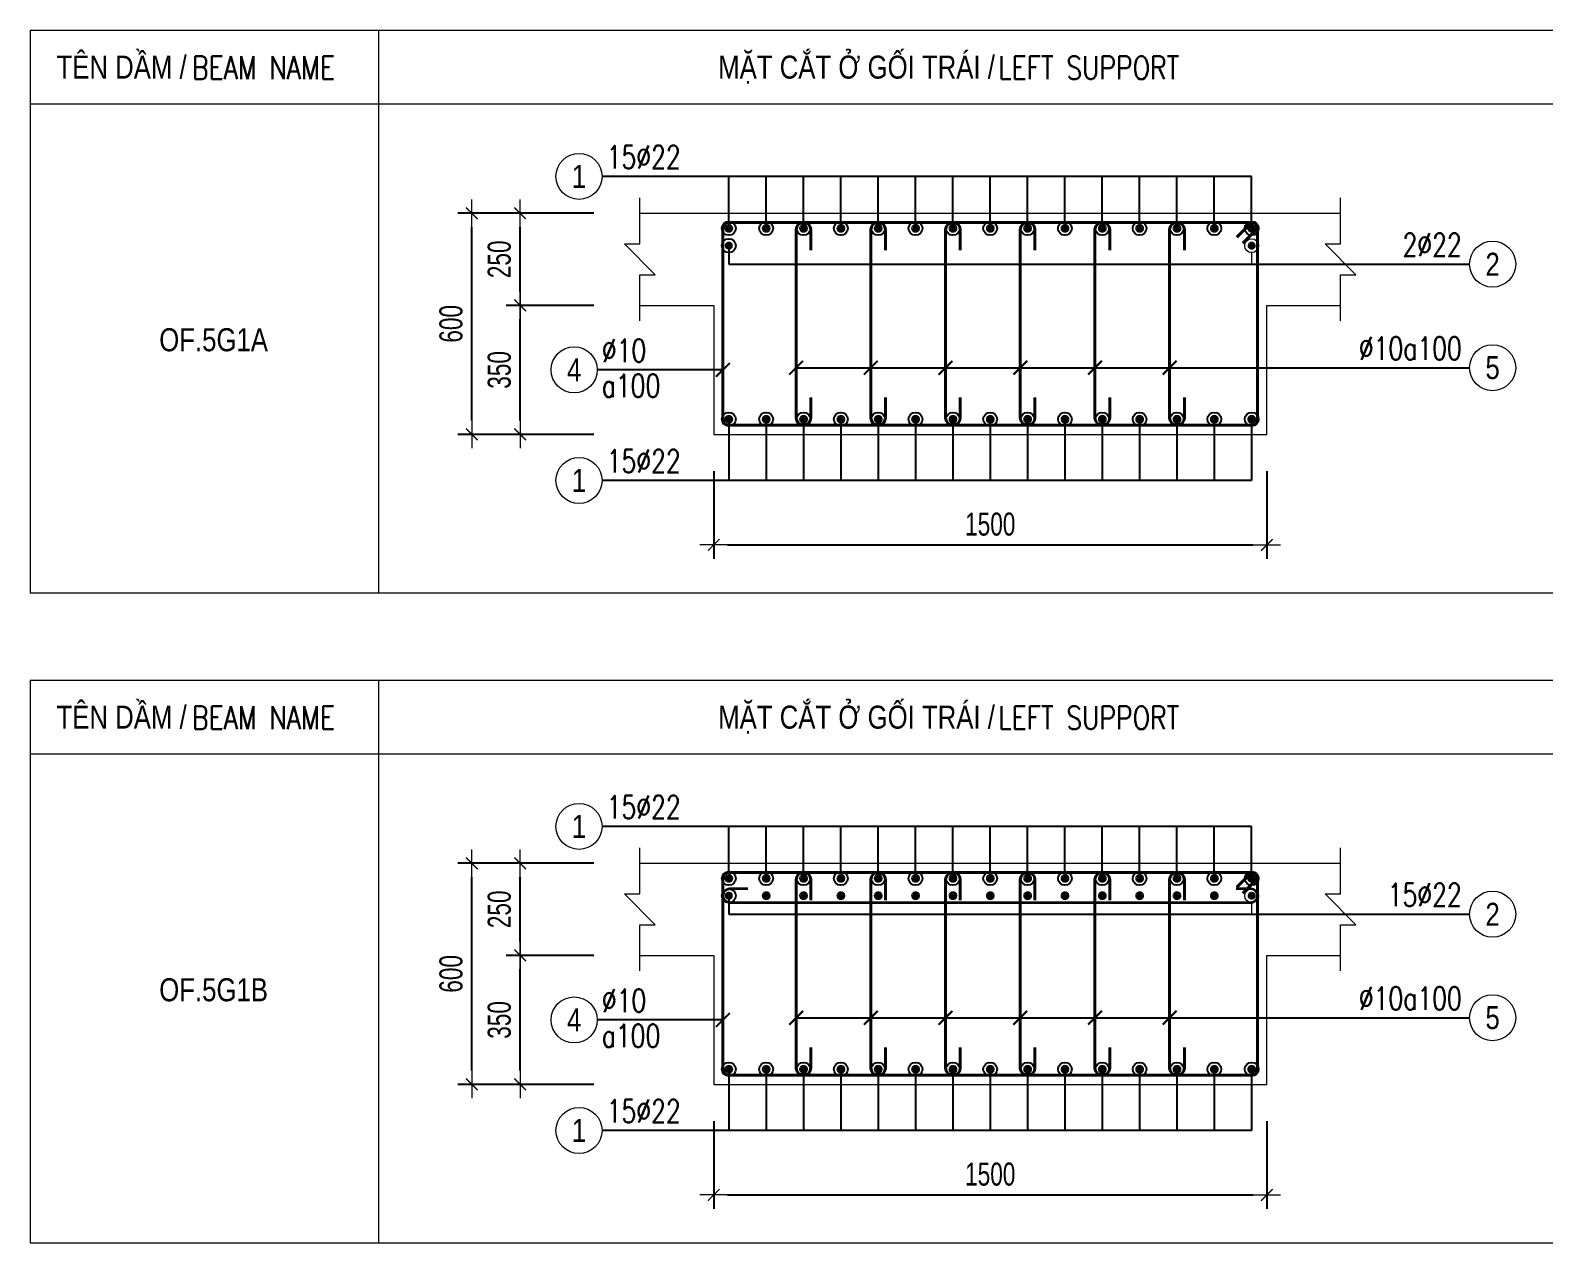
# Model space of a CAD drawing. Header units: millimetres. Extents: x 0 to 256521, y -18667 to 27271.
# Drawn here: x 222676 to 226780, y 10607 to 13896 of the extents above; entities that cross this region are included whole.
import ezdxf
from ezdxf.enums import TextEntityAlignment as Align

# ---------------------------------------------------------------- set-up
doc = ezdxf.new("R2010")
doc.units = ezdxf.units.MM
doc.layers.get('0').update_dxf_attribs({"lineweight": 20})
doc.layers.get('Defpoints').update_dxf_attribs({"color": 151, "lineweight": 9})
for name, color, linetype, lineweight in [('NDC_S_CONTINUOUS', 3, 'Continuous', 20), ('NDC_S_DIM', 1, 'Continuous', 15), ('NDC_S_REBAR', 4, 'Continuous', 35), ('NDC_S_STIRRUP', 4, 'Continuous', 40), ('NDC_S_THIN LINE', 8, 'Continuous', 9), ('NDC_S_VN TEXT', 7, 'Continuous', 20), ('NDC_Table', 3, 'Continuous', 20)]:
    doc.layers.add(name, color=color, linetype=linetype, lineweight=lineweight)
doc.styles.add('ARIAL', font='arial.ttf', dxfattribs={"width": 0.8})
doc.styles.add('NDC_DIM', font='', dxfattribs={"width": 0.75})
doc.styles.add('NDC_EN TXT', font='romans.shx', dxfattribs={"width": 0.8})
doc.styles.add('NDC_VIE TXT', font='arial.ttf', dxfattribs={"width": 0.8})
doc.styles.get('NDC_DIM').set_extended_font_data('Dotum')
doc.dimstyles.new('NDC_dim_25', dxfattribs={"dimscale": 25, "dimtxt": 2.5, "dimasz": 1.5, "dimexe": 1.5, "dimexo": 2.5, "dimgap": 1, "dimtad": 1, "dimdec": 0, "dimzin": 0, "dimdsep": 46, "dimtxsty": 'NDC_DIM', "dimblk": 'DIMMARK', "dimcen": 0.09, "dimdle": 1.2, "dimclrd": 1, "dimclre": 1, "dimclrt": 3, "dimadec": 0, "dimazin": 0, "dimtfac": 1, "dimtdec": 0, "dimtix": 1, "dimtofl": 0, "dimtmove": 0, "dimatfit": 3, "dimfxl": 8, "dimfxlon": 1, "dimtolj": 1, "dimtzin": 0, "dimarcsym": 0})

# ---------------------------------------------------------------- blocks, each defined once
blk = doc.blocks.new('DIMMARK')
at = {"layer": 'NDC_S_DIM', "color": 1}
blk.add_line((-1.5, 0), (1, 0), dxfattribs=at)
at = {"layer": 'NDC_S_DIM', "color": 2, "const_width": 0.1}
blk.add_lwpolyline([(-0.42, -0.42), (0.42, 0.42)], dxfattribs=at)
blk = doc.blocks.new('*D217')
at = {"layer": 'Defpoints', "color": 0, "transparency": 16777216}
for p in [(224529.1, 12800), (226029.1, 12800), (226029.1, 12500)]:
    blk.add_point(p, dxfattribs=at)
at = {"layer": 'NDC_S_DIM', "color": 1, "lineweight": -2, "transparency": 16777216}
for p, q in [((224529.1, 12700), (224529.1, 12462.5)), ((226029.1, 12700), (226029.1, 12462.5)), ((224566.6, 12500), (225991.6, 12500))]:
    blk.add_line(p, q, dxfattribs=at)
at = {"layer": 'NDC_S_DIM', "color": 1, "lineweight": -2, "transparency": 16777216, "xscale": 37.5, "yscale": 37.5, "zscale": 37.5, "rotation": 180}
blk.add_blockref('DIMMARK', (224529.1, 12500), dxfattribs=at)
at = {"layer": 'NDC_S_DIM', "color": 1, "lineweight": -2, "transparency": 16777216, "xscale": 37.5, "yscale": 37.5, "zscale": 37.5}
blk.add_blockref('DIMMARK', (226029.1, 12500), dxfattribs=at)
at = {"layer": 'NDC_S_DIM', "color": 3, "transparency": 16777216, "insert": (225279.1, 12556.2), "char_height": 62.5, "attachment_point": 5, "style": 'NDC_DIM'}
blk.add_mtext('\\A1;1500', dxfattribs=at)
blk = doc.blocks.new('*D218')
at = {"layer": 'Defpoints', "color": 0, "transparency": 16777216}
for p in [(224004.1, 13150), (224329.1, 13150), (224329.1, 12800)]:
    blk.add_point(p, dxfattribs=at)
at = {"layer": 'NDC_S_DIM', "color": 1, "lineweight": -2, "transparency": 16777216}
for p, q in [((224204.1, 13150), (223966.6, 13150)), ((224004.1, 12837.5), (224004.1, 13112.5)), ((224204.1, 12800), (223966.6, 12800))]:
    blk.add_line(p, q, dxfattribs=at)
at = {"layer": 'NDC_S_DIM', "color": 1, "lineweight": -2, "transparency": 16777216, "xscale": 37.5, "yscale": 37.5, "zscale": 37.5}
for p, rotation in [((224004.1, 13150), 90), ((224004.1, 12800), 270)]:
    blk.add_blockref('DIMMARK', p, dxfattribs=dict(at, rotation=rotation))
at = {"layer": 'NDC_S_DIM', "color": 3, "transparency": 16777216, "insert": (223947.8, 12975), "char_height": 62.5, "attachment_point": 5, "rotation": 90, "style": 'NDC_DIM'}
blk.add_mtext('\\A1;350', dxfattribs=at)
blk = doc.blocks.new('*D219')
at = {"layer": 'Defpoints', "color": 0, "transparency": 16777216}
for p in [(224004.1, 13400), (224329.1, 13400), (224329.1, 13150)]:
    blk.add_point(p, dxfattribs=at)
at = {"layer": 'NDC_S_DIM', "color": 1, "lineweight": -2, "transparency": 16777216}
for p, q in [((224204.1, 13400), (223966.6, 13400)), ((224004.1, 13187.5), (224004.1, 13362.5)), ((224204.1, 13150), (223966.6, 13150))]:
    blk.add_line(p, q, dxfattribs=at)
at = {"layer": 'NDC_S_DIM', "color": 1, "lineweight": -2, "transparency": 16777216, "xscale": 37.5, "yscale": 37.5, "zscale": 37.5}
for p, rotation in [((224004.1, 13400), 90), ((224004.1, 13150), 270)]:
    blk.add_blockref('DIMMARK', p, dxfattribs=dict(at, rotation=rotation))
at = {"layer": 'NDC_S_DIM', "color": 3, "transparency": 16777216, "insert": (223947.8, 13275), "char_height": 62.5, "attachment_point": 5, "rotation": 90, "style": 'NDC_DIM'}
blk.add_mtext('\\A1;250', dxfattribs=at)
blk = doc.blocks.new('*D220')
at = {"layer": 'Defpoints', "color": 0, "transparency": 16777216}
for p in [(223873.1, 13400), (224329.1, 13400), (224329.1, 12800)]:
    blk.add_point(p, dxfattribs=at)
at = {"layer": 'NDC_S_DIM', "color": 1, "lineweight": -2, "transparency": 16777216}
for p, q in [((224073.1, 13400), (223835.6, 13400)), ((223873.1, 12837.5), (223873.1, 13362.5)), ((224073.1, 12800), (223835.6, 12800))]:
    blk.add_line(p, q, dxfattribs=at)
at = {"layer": 'NDC_S_DIM', "color": 1, "lineweight": -2, "transparency": 16777216, "xscale": 37.5, "yscale": 37.5, "zscale": 37.5}
for p, rotation in [((223873.1, 13400), 90), ((223873.1, 12800), 270)]:
    blk.add_blockref('DIMMARK', p, dxfattribs=dict(at, rotation=rotation))
at = {"layer": 'NDC_S_DIM', "color": 3, "transparency": 16777216, "insert": (223816.8, 13100), "char_height": 62.5, "attachment_point": 5, "rotation": 90, "style": 'NDC_DIM'}
blk.add_mtext('\\A1;600', dxfattribs=at)
blk = doc.blocks.new('kata_block_THEP')
at = {"layer": 'NDC_S_REBAR', "color": 0}
for p, q in [((-0.5, 0), (0.5, 0)), ((-0.35, 0.35), (0.35, -0.35)), ((0.35, 0.35), (-0.35, -0.35)), ((0, 0.5), (0, -0.5))]:
    blk.add_line(p, q, dxfattribs=at)
at = {"layer": 'NDC_S_REBAR', "color": 0, "const_width": 0.0833}
blk.add_lwpolyline([(-0.5, 0, 1), (0.5, 0, 1), (-0.5, 0, 1)], format="xyb", dxfattribs=at)
blk = doc.blocks.new('*U212')
blk.add_circle((-2.5, 0), 2.5)
at = {"layer": 'NDC_S_VN TEXT', "color": 3, "style": 'NDC_EN TXT', "width": 0.75}
blk.add_attdef('DK1', (0.5, 0.85), '', height=2.5, dxfattribs=at)
at = {"layer": 'NDC_S_VN TEXT', "color": 7, "style": 'ARIAL', "width": 0.8}
blk.add_attdef('SH2', text='', height=2.5, dxfattribs=at).set_placement((-2.5, 0), align=Align.MIDDLE)
blk = doc.blocks.new('*U209')
blk.add_circle((2.5, 0), 2.5)
at = {"layer": 'NDC_S_VN TEXT', "color": 3, "style": 'NDC_EN TXT', "width": 0.75}
blk.add_attdef('DK2', text='', height=2.5, dxfattribs=at).set_placement((-0.85, 0.85), align=Align.RIGHT)
at = {"layer": 'NDC_S_VN TEXT', "color": 7, "style": 'ARIAL', "width": 0.8}
blk.add_attdef('SH3', text='', height=2.5, dxfattribs=at).set_placement((2.5, 0), align=Align.MIDDLE)
blk = doc.blocks.new('*U213')
blk.add_circle((-2.5, 0), 2.5)
at = {"layer": 'NDC_S_VN TEXT', "color": 3, "style": 'NDC_EN TXT', "width": 0.75}
for tag, p in [('DK1', (0.5, 0.85)), ('KC1', (0.5, -2.97))]:
    blk.add_attdef(tag, p, '', height=2.5, dxfattribs=at)
at = {"layer": 'NDC_S_VN TEXT', "color": 7, "style": 'ARIAL', "width": 0.8}
blk.add_attdef('SH2', text='', height=2.5, dxfattribs=at).set_placement((-2.5, 0), align=Align.MIDDLE)
blk = doc.blocks.new('TABLE 1')
at = {"layer": 'NDC_Table'}
for p, q in [((0, 0), (10824, 0)), ((0, 0), (0, -1526.1)), ((944.5, 0), (944.5, -1526.1)), ((0, -200), (10824, -200)), ((0, -1526.1), (10824, -1526.1))]:
    blk.add_line(p, q, dxfattribs=at)
at = {"layer": 'NDC_S_VN TEXT', "style": 'NDC_VIE TXT', "width": 0.8}
for s, p in [('TÊN DẦM /', (247.7, -100)), ('MẶT CẮT Ở GỐI TRÁI /', (2240.9, -100))]:
    blk.add_text(s, height=62.5, dxfattribs=at).set_placement(p, align=Align.MIDDLE_CENTER)
at = {"layer": 'NDC_S_VN TEXT', "color": 2, "style": 'NDC_EN TXT', "width": 0.8}
for s, p in [('BEAM NAME', (438.7, -101.8)), ('LEFT SUPPORT', (2625.5, -101.8))]:
    blk.add_text(s, height=62.5, dxfattribs=at).set_placement(p, align=Align.MIDDLE_LEFT)
blk = doc.blocks.new('*D344')
at = {"layer": 'Defpoints', "color": 0, "transparency": 16777216}
for p in [(224529.1, 11036.3), (226029.1, 11036.3), (226029.1, 10736.3)]:
    blk.add_point(p, dxfattribs=at)
at = {"layer": 'NDC_S_DIM', "color": 1, "lineweight": -2, "transparency": 16777216}
for p, q in [((224529.1, 10936.3), (224529.1, 10698.8)), ((226029.1, 10936.3), (226029.1, 10698.8)), ((224566.6, 10736.3), (225991.6, 10736.3))]:
    blk.add_line(p, q, dxfattribs=at)
at = {"layer": 'NDC_S_DIM', "color": 1, "lineweight": -2, "transparency": 16777216, "xscale": 37.5, "yscale": 37.5, "zscale": 37.5, "rotation": 180}
blk.add_blockref('DIMMARK', (224529.1, 10736.3), dxfattribs=at)
at = {"layer": 'NDC_S_DIM', "color": 1, "lineweight": -2, "transparency": 16777216, "xscale": 37.5, "yscale": 37.5, "zscale": 37.5}
blk.add_blockref('DIMMARK', (226029.1, 10736.3), dxfattribs=at)
at = {"layer": 'NDC_S_DIM', "color": 3, "transparency": 16777216, "insert": (225279.1, 10792.5), "char_height": 62.5, "attachment_point": 5, "style": 'NDC_DIM'}
blk.add_mtext('\\A1;1500', dxfattribs=at)
blk = doc.blocks.new('*D345')
at = {"layer": 'Defpoints', "color": 0, "transparency": 16777216}
for p in [(224004.1, 11386.3), (224329.1, 11386.3), (224329.1, 11036.3)]:
    blk.add_point(p, dxfattribs=at)
at = {"layer": 'NDC_S_DIM', "color": 1, "lineweight": -2, "transparency": 16777216}
for p, q in [((224204.1, 11386.3), (223966.6, 11386.3)), ((224004.1, 11073.8), (224004.1, 11348.8)), ((224204.1, 11036.3), (223966.6, 11036.3))]:
    blk.add_line(p, q, dxfattribs=at)
at = {"layer": 'NDC_S_DIM', "color": 1, "lineweight": -2, "transparency": 16777216, "xscale": 37.5, "yscale": 37.5, "zscale": 37.5}
for p, rotation in [((224004.1, 11386.3), 90), ((224004.1, 11036.3), 270)]:
    blk.add_blockref('DIMMARK', p, dxfattribs=dict(at, rotation=rotation))
at = {"layer": 'NDC_S_DIM', "color": 3, "transparency": 16777216, "insert": (223947.8, 11211.3), "char_height": 62.5, "attachment_point": 5, "rotation": 90, "style": 'NDC_DIM'}
blk.add_mtext('\\A1;350', dxfattribs=at)
blk = doc.blocks.new('*D346')
at = {"layer": 'Defpoints', "color": 0, "transparency": 16777216}
for p in [(224004.1, 11636.3), (224329.1, 11636.3), (224329.1, 11386.3)]:
    blk.add_point(p, dxfattribs=at)
at = {"layer": 'NDC_S_DIM', "color": 1, "lineweight": -2, "transparency": 16777216}
for p, q in [((224204.1, 11636.3), (223966.6, 11636.3)), ((224004.1, 11423.8), (224004.1, 11598.8)), ((224204.1, 11386.3), (223966.6, 11386.3))]:
    blk.add_line(p, q, dxfattribs=at)
at = {"layer": 'NDC_S_DIM', "color": 1, "lineweight": -2, "transparency": 16777216, "xscale": 37.5, "yscale": 37.5, "zscale": 37.5}
for p, rotation in [((224004.1, 11636.3), 90), ((224004.1, 11386.3), 270)]:
    blk.add_blockref('DIMMARK', p, dxfattribs=dict(at, rotation=rotation))
at = {"layer": 'NDC_S_DIM', "color": 3, "transparency": 16777216, "insert": (223947.8, 11511.3), "char_height": 62.5, "attachment_point": 5, "rotation": 90, "style": 'NDC_DIM'}
blk.add_mtext('\\A1;250', dxfattribs=at)
blk = doc.blocks.new('*D347')
at = {"layer": 'Defpoints', "color": 0, "transparency": 16777216}
for p in [(223873.1, 11636.3), (224329.1, 11636.3), (224329.1, 11036.3)]:
    blk.add_point(p, dxfattribs=at)
at = {"layer": 'NDC_S_DIM', "color": 1, "lineweight": -2, "transparency": 16777216}
for p, q in [((224073.1, 11636.3), (223835.6, 11636.3)), ((223873.1, 11073.8), (223873.1, 11598.8)), ((224073.1, 11036.3), (223835.6, 11036.3))]:
    blk.add_line(p, q, dxfattribs=at)
at = {"layer": 'NDC_S_DIM', "color": 1, "lineweight": -2, "transparency": 16777216, "xscale": 37.5, "yscale": 37.5, "zscale": 37.5}
for p, rotation in [((223873.1, 11636.3), 90), ((223873.1, 11036.3), 270)]:
    blk.add_blockref('DIMMARK', p, dxfattribs=dict(at, rotation=rotation))
at = {"layer": 'NDC_S_DIM', "color": 3, "transparency": 16777216, "insert": (223816.8, 11336.3), "char_height": 62.5, "attachment_point": 5, "rotation": 90, "style": 'NDC_DIM'}
blk.add_mtext('\\A1;600', dxfattribs=at)

msp = doc.modelspace()

# ---------------------------------------------------------------- linework, layer by layer
at = {"layer": 'NDC_S_CONTINUOUS'}
for p, q in [((224329.1, 13400), (226229.1, 13400)), ((224329.1, 11636.3), (226229.1, 11636.3))]:
    msp.add_line(p, q, dxfattribs=at)
for points in [[(224329.1, 13150), (224529.1, 13150), (224529.1, 12800), (226029.1, 12800), (226029.1, 13150), (226229.1, 13150)], [(224329.1, 11386.3), (224529.1, 11386.3), (224529.1, 11036.3), (226029.1, 11036.3), (226029.1, 11386.3), (226229.1, 11386.3)]]:
    msp.add_lwpolyline(points, dxfattribs=at)
at = {"layer": 'NDC_S_DIM'}
for points in [[(224329.1, 13108.3), (224329.1, 13233.3), (224370.8, 13233.3), (224287.4, 13316.6), (224329.1, 13316.6), (224329.1, 13441.6)], [(226229.1, 13108.3), (226229.1, 13233.3), (226270.8, 13233.3), (226187.4, 13316.6), (226229.1, 13316.6), (226229.1, 13441.6)], [(224329.1, 11344.6), (224329.1, 11469.6), (224370.8, 11469.6), (224287.4, 11553), (224329.1, 11553), (224329.1, 11678)], [(226229.1, 11344.6), (226229.1, 11469.6), (226270.8, 11469.6), (226187.4, 11553), (226229.1, 11553), (226229.1, 11678)]]:
    msp.add_lwpolyline(points, dxfattribs=at)
at = {"layer": 'NDC_S_REBAR'}
msp.add_lwpolyline([(224621.4, 11566.7), (224572.5, 11566.7, 1), (224572.5, 11529.9), (225985.7, 11529.9, 1), (225985.7, 11566.7), (225946.4, 11566.7, -0.414214)], format="xyb", dxfattribs=at)
at = {"layer": 'NDC_S_STIRRUP'}
for points in [[(225948.1, 13335), (225988.1, 13375, -0.414214), (226004.1, 13359), (226004.1, 12841, -0.414214), (225988.1, 12825), (224570.1, 12825, -0.414214), (224554.1, 12841), (224554.1, 13359, -0.414214), (224570.1, 13375), (225988.1, 13375, -0.414214), (226004.1, 13359), (225964.1, 13319)], [(224792.7, 13300), (224792.7, 13355, 1), (224752.7, 13355), (224752.7, 12845, 1), (224792.7, 12845), (224792.7, 12900)], [(224995.2, 13300), (224995.2, 13355, 1), (224955.2, 13355), (224955.2, 12845, 1), (224995.2, 12845), (224995.2, 12900)], [(225197.8, 13300), (225197.8, 13355, 1), (225157.8, 13355), (225157.8, 12845, 1), (225197.8, 12845), (225197.8, 12900)], [(225400.4, 13300), (225400.4, 13355, 1), (225360.4, 13355), (225360.4, 12845, 1), (225400.4, 12845), (225400.4, 12900)], [(225603, 13300), (225603, 13355, 1), (225563, 13355), (225563, 12845, 1), (225603, 12845), (225603, 12900)], [(225805.5, 13300), (225805.5, 13355, 1), (225765.5, 13355), (225765.5, 12845, 1), (225805.5, 12845), (225805.5, 12900)], [(225948.1, 11571.3), (225988.1, 11611.3, -0.414214), (226004.1, 11595.3), (226004.1, 11077.3, -0.414214), (225988.1, 11061.3), (224570.1, 11061.3, -0.414214), (224554.1, 11077.3), (224554.1, 11595.3, -0.414214), (224570.1, 11611.3), (225988.1, 11611.3, -0.414214), (226004.1, 11595.3), (225964.1, 11555.3)], [(224792.7, 11536.3), (224792.7, 11591.3, 1), (224752.7, 11591.3), (224752.7, 11081.3, 1), (224792.7, 11081.3), (224792.7, 11136.3)], [(224995.2, 11536.3), (224995.2, 11591.3, 1), (224955.2, 11591.3), (224955.2, 11081.3, 1), (224995.2, 11081.3), (224995.2, 11136.3)], [(225197.8, 11536.3), (225197.8, 11591.3, 1), (225157.8, 11591.3), (225157.8, 11081.3, 1), (225197.8, 11081.3), (225197.8, 11136.3)], [(225400.4, 11536.3), (225400.4, 11591.3, 1), (225360.4, 11591.3), (225360.4, 11081.3, 1), (225400.4, 11081.3), (225400.4, 11136.3)], [(225603, 11536.3), (225603, 11591.3, 1), (225563, 11591.3), (225563, 11081.3, 1), (225603, 11081.3), (225603, 11136.3)], [(225805.5, 11536.3), (225805.5, 11591.3, 1), (225765.5, 11591.3), (225765.5, 11081.3, 1), (225805.5, 11081.3), (225805.5, 11136.3)]]:
    msp.add_lwpolyline(points, format="xyb", dxfattribs=at)
at = {"layer": 'NDC_S_THIN LINE'}
for p, q in [((224570.1, 13293.2), (224570.1, 13262)), ((225988.1, 13293.2), (225988.1, 13262)), ((224570.1, 11529.5), (224570.1, 11498.3)), ((225988.1, 11529.5), (225988.1, 11498.3))]:
    msp.add_line(p, q, dxfattribs=at)
for centre in [(224570.1, 13312), (224570.1, 13312), (225988.1, 13312), (224570.1, 11548.3), (224570.1, 11548.3), (225988.1, 11548.3)]:
    msp.add_circle(centre, 18.8, dxfattribs=at)

# ---------------------------------------------------------------- block references
at = {"layer": 'NDC_S_REBAR'}
for p, xscale, yscale, zscale in [((224570.1, 13359), 22, 22, 22), ((224671.4, 13359), 22, 22, 22), ((224772.7, 13359), 22, 22, 22), ((224874, 13359), 22, 22, 22), ((224975.2, 13359), 22, 22, 22), ((225076.5, 13359), 22, 22, 22), ((225177.8, 13359), 22, 22, 22), ((225279.1, 13359), 22, 22, 22), ((225380.4, 13359), 22, 22, 22), ((225481.7, 13359), 22, 22, 22), ((225583, 13359), 22, 22, 22), ((225684.2, 13359), 22, 22, 22), ((225785.5, 13359), 22, 22, 22), ((225886.8, 13359), 22, 22, 22), ((225988.1, 13359), 22, 22, 22), ((224570.1, 13312), 20, 20, 20), ((225988.1, 13312), 20, 20, 20), ((224570.1, 12841), 22, 22, 22), ((224671.4, 12841), 22, 22, 22), ((224772.7, 12841), 22, 22, 22), ((224874, 12841), 22, 22, 22), ((224975.2, 12841), 22, 22, 22), ((225076.5, 12841), 22, 22, 22), ((225177.8, 12841), 22, 22, 22), ((225279.1, 12841), 22, 22, 22), ((225380.4, 12841), 22, 22, 22), ((225481.7, 12841), 22, 22, 22), ((225583, 12841), 22, 22, 22), ((225684.2, 12841), 22, 22, 22), ((225785.5, 12841), 22, 22, 22), ((225886.8, 12841), 22, 22, 22), ((225988.1, 12841), 22, 22, 22), ((224570.1, 11595.3), 22, 22, 22), ((224671.4, 11595.3), 22, 22, 22), ((224772.7, 11595.3), 22, 22, 22), ((224874, 11595.3), 22, 22, 22), ((224975.2, 11595.3), 22, 22, 22), ((225076.5, 11595.3), 22, 22, 22), ((225177.8, 11595.3), 22, 22, 22), ((225279.1, 11595.3), 22, 22, 22), ((225380.4, 11595.3), 22, 22, 22), ((225481.7, 11595.3), 22, 22, 22), ((225583, 11595.3), 22, 22, 22), ((225684.2, 11595.3), 22, 22, 22), ((225785.5, 11595.3), 22, 22, 22), ((225886.8, 11595.3), 22, 22, 22), ((225988.1, 11595.3), 22, 22, 22), ((224570.1, 11548.3), 20, 20, 20), ((224671.4, 11548.3), 22, 22, 22), ((224772.7, 11548.3), 22, 22, 22), ((224874, 11548.3), 22, 22, 22), ((224975.2, 11548.3), 22, 22, 22), ((225076.5, 11548.3), 22, 22, 22), ((225177.8, 11548.3), 22, 22, 22), ((225279.1, 11548.3), 22, 22, 22), ((225380.4, 11548.3), 22, 22, 22), ((225481.7, 11548.3), 22, 22, 22), ((225583, 11548.3), 22, 22, 22), ((225684.2, 11548.3), 22, 22, 22), ((225785.5, 11548.3), 22, 22, 22), ((225886.8, 11548.3), 22, 22, 22), ((225988.1, 11548.3), 20, 20, 20), ((224570.1, 11077.3), 22, 22, 22), ((224671.4, 11077.3), 22, 22, 22), ((224772.7, 11077.3), 22, 22, 22), ((224874, 11077.3), 22, 22, 22), ((224975.2, 11077.3), 22, 22, 22), ((225076.5, 11077.3), 22, 22, 22), ((225177.8, 11077.3), 22, 22, 22), ((225279.1, 11077.3), 22, 22, 22), ((225380.4, 11077.3), 22, 22, 22), ((225481.7, 11077.3), 22, 22, 22), ((225583, 11077.3), 22, 22, 22), ((225684.2, 11077.3), 22, 22, 22), ((225785.5, 11077.3), 22, 22, 22), ((225886.8, 11077.3), 22, 22, 22), ((225988.1, 11077.3), 22, 22, 22)]:
    msp.add_blockref('kata_block_THEP', p, dxfattribs=dict(at, xscale=xscale, yscale=yscale, zscale=zscale))
at = {"layer": 'NDC_S_THIN LINE'}
for p in [(222675.6, 13896.5), (222675.6, 12132.8)]:
    msp.add_blockref('TABLE 1', p, dxfattribs=at)
at = {"layer": 'NDC_S_THIN LINE', "xscale": 25, "yscale": 25, "zscale": 25}
for name, p, values in [('*U212', (224226.3, 13500), {'SH2': '1', 'DK1': '15%%c22'}), ('*U209', (226579.1, 13262), {'SH3': '2', 'DK2': '2%%c22'}), ('*U213', (224213.1, 12975), {'SH2': '4', 'DK1': '%%c10', 'KC1': 'a100'}), ('*U209', (226579.1, 12980.9), {'SH3': '5', 'DK2': '%%c10a100'}), ('*U212', (224226.3, 12675), {'SH2': '1', 'DK1': '15%%c22'}), ('*U212', (224226.3, 11736.3), {'SH2': '1', 'DK1': '15%%c22'}), ('*U209', (226579.1, 11498.3), {'SH3': '2', 'DK2': '15%%c22'}), ('*U213', (224213.1, 11211.3), {'SH2': '4', 'DK1': '%%c10', 'KC1': 'a100'}), ('*U209', (226579.1, 11217.2), {'SH3': '5', 'DK2': '%%c10a100'}), ('*U212', (224226.3, 10911.3), {'SH2': '1', 'DK1': '15%%c22'})]:
    msp.add_blockref(name, p, dxfattribs=at).add_auto_attribs(values)

# ---------------------------------------------------------------- texts
at = {"layer": 'NDC_S_VN TEXT', "style": 'NDC_VIE TXT', "width": 0.8}
for s, p in [('OF.5G1A', (223025.3, 13056.8)), ('OF.5G1B', (223025.3, 11293.1))]:
    msp.add_text(s, height=62.5, dxfattribs=at).set_placement(p, align=Align.MIDDLE_LEFT)

# ---------------------------------------------------------------- dimensions: what is measured, and where the dimension line sits
at = {"layer": 'NDC_S_DIM'}
for base, p1, p2, picture, middle in [((223873.1, 13400), (224329.1, 12800), (224329.1, 13400), '*D220', (223816.8, 13100)), ((224004.1, 13400), (224329.1, 13150), (224329.1, 13400), '*D219', (223947.8, 13275)), ((224004.1, 13150), (224329.1, 12800), (224329.1, 13150), '*D218', (223947.8, 12975)), ((223873.1, 11636.3), (224329.1, 11036.3), (224329.1, 11636.3), '*D347', (223816.8, 11336.3)), ((224004.1, 11636.3), (224329.1, 11386.3), (224329.1, 11636.3), '*D346', (223947.8, 11511.3)), ((224004.1, 11386.3), (224329.1, 11036.3), (224329.1, 11386.3), '*D345', (223947.8, 11211.3))]:
    dim = msp.add_linear_dim(base=base, p1=p1, p2=p2, angle=270, dimstyle='NDC_dim_25', dxfattribs=at)
    dim.commit()
    dim.dimension.update_dxf_attribs({"geometry": picture, "text_midpoint": middle})
for base, p1, p2, picture, middle in [((226029.1, 12500), (224529.1, 12800), (226029.1, 12800), '*D217', (225279.1, 12556.2)), ((226029.1, 10736.3), (224529.1, 11036.3), (226029.1, 11036.3), '*D344', (225279.1, 10792.5))]:
    dim = msp.add_linear_dim(base=base, p1=p1, p2=p2, dimstyle='NDC_dim_25', dxfattribs=at)
    dim.commit()
    dim.dimension.update_dxf_attribs({"geometry": picture, "text_midpoint": middle})

# ---------------------------------------------------------------- leaders
at = {"layer": 'NDC_S_THIN LINE'}
for points, override in [([(224570.1, 13359), (224570.1, 13500), (224226.3, 13500)], {"dimldrblk": 'DotBlank'}), ([(224671.4, 13359), (224671.4, 13500), (224226.3, 13500)], {"dimldrblk": 'DotBlank'}), ([(224772.7, 13359), (224772.7, 13500), (224226.3, 13500)], {"dimldrblk": 'DotBlank'}), ([(224874, 13359), (224874, 13500), (224226.3, 13500)], {"dimldrblk": 'DotBlank'}), ([(224975.2, 13359), (224975.2, 13500), (224226.3, 13500)], {"dimldrblk": 'DotBlank'}), ([(225076.5, 13359), (225076.5, 13500), (224226.3, 13500)], {"dimldrblk": 'DotBlank'}), ([(225177.8, 13359), (225177.8, 13500), (224226.3, 13500)], {"dimldrblk": 'DotBlank'}), ([(225279.1, 13359), (225279.1, 13500), (224226.3, 13500)], {"dimldrblk": 'DotBlank'}), ([(225380.4, 13359), (225380.4, 13500), (224226.3, 13500)], {"dimldrblk": 'DotBlank'}), ([(225481.7, 13359), (225481.7, 13500), (224226.3, 13500)], {"dimldrblk": 'DotBlank'}), ([(225583, 13359), (225583, 13500), (224226.3, 13500)], {"dimldrblk": 'DotBlank'}), ([(225684.2, 13359), (225684.2, 13500), (224226.3, 13500)], {"dimldrblk": 'DotBlank'}), ([(225785.5, 13359), (225785.5, 13500), (224226.3, 13500)], {"dimldrblk": 'DotBlank'}), ([(225886.8, 13359), (225886.8, 13500), (224226.3, 13500)], {"dimldrblk": 'DotBlank'}), ([(225988.1, 13359), (225988.1, 13500), (224226.3, 13500)], {"dimldrblk": 'DotBlank'}), ([(224570.1, 13312), (224570.1, 13262), (226579.1, 13262)], {"dimldrblk": 'DotBlank'}), ([(224554.1, 12975), (224213.1, 12975)], {"dimldrblk": 'ArchTick'}), ([(224752.7, 12980.9), (226579.1, 12980.9)], {"dimldrblk": 'ArchTick'}), ([(224955.2, 12980.9), (226579.1, 12980.9)], {"dimldrblk": 'ArchTick'}), ([(225157.8, 12980.9), (226579.1, 12980.9)], {"dimldrblk": 'ArchTick'}), ([(225360.4, 12980.9), (226579.1, 12980.9)], {"dimldrblk": 'ArchTick'}), ([(225563, 12980.9), (226579.1, 12980.9)], {"dimldrblk": 'ArchTick'}), ([(225765.5, 12980.9), (226579.1, 12980.9)], {"dimldrblk": 'ArchTick'}), ([(224570.1, 12841), (224570.1, 12675), (224226.3, 12675)], {"dimldrblk": 'DotBlank'}), ([(224671.4, 12841), (224671.4, 12675), (224226.3, 12675)], {"dimldrblk": 'DotBlank'}), ([(224772.7, 12841), (224772.7, 12675), (224226.3, 12675)], {"dimldrblk": 'DotBlank'}), ([(224874, 12841), (224874, 12675), (224226.3, 12675)], {"dimldrblk": 'DotBlank'}), ([(224975.2, 12841), (224975.2, 12675), (224226.3, 12675)], {"dimldrblk": 'DotBlank'}), ([(225076.5, 12841), (225076.5, 12675), (224226.3, 12675)], {"dimldrblk": 'DotBlank'}), ([(225177.8, 12841), (225177.8, 12675), (224226.3, 12675)], {"dimldrblk": 'DotBlank'}), ([(225279.1, 12841), (225279.1, 12675), (224226.3, 12675)], {"dimldrblk": 'DotBlank'}), ([(225380.4, 12841), (225380.4, 12675), (224226.3, 12675)], {"dimldrblk": 'DotBlank'}), ([(225481.7, 12841), (225481.7, 12675), (224226.3, 12675)], {"dimldrblk": 'DotBlank'}), ([(225583, 12841), (225583, 12675), (224226.3, 12675)], {"dimldrblk": 'DotBlank'}), ([(225684.2, 12841), (225684.2, 12675), (224226.3, 12675)], {"dimldrblk": 'DotBlank'}), ([(225785.5, 12841), (225785.5, 12675), (224226.3, 12675)], {"dimldrblk": 'DotBlank'}), ([(225886.8, 12841), (225886.8, 12675), (224226.3, 12675)], {"dimldrblk": 'DotBlank'}), ([(225988.1, 12841), (225988.1, 12675), (224226.3, 12675)], {"dimldrblk": 'DotBlank'}), ([(224570.1, 11595.3), (224570.1, 11736.3), (224226.3, 11736.3)], {"dimldrblk": 'DotBlank'}), ([(224671.4, 11595.3), (224671.4, 11736.3), (224226.3, 11736.3)], {"dimldrblk": 'DotBlank'}), ([(224772.7, 11595.3), (224772.7, 11736.3), (224226.3, 11736.3)], {"dimldrblk": 'DotBlank'}), ([(224874, 11595.3), (224874, 11736.3), (224226.3, 11736.3)], {"dimldrblk": 'DotBlank'}), ([(224975.2, 11595.3), (224975.2, 11736.3), (224226.3, 11736.3)], {"dimldrblk": 'DotBlank'}), ([(225076.5, 11595.3), (225076.5, 11736.3), (224226.3, 11736.3)], {"dimldrblk": 'DotBlank'}), ([(225177.8, 11595.3), (225177.8, 11736.3), (224226.3, 11736.3)], {"dimldrblk": 'DotBlank'}), ([(225279.1, 11595.3), (225279.1, 11736.3), (224226.3, 11736.3)], {"dimldrblk": 'DotBlank'}), ([(225380.4, 11595.3), (225380.4, 11736.3), (224226.3, 11736.3)], {"dimldrblk": 'DotBlank'}), ([(225481.7, 11595.3), (225481.7, 11736.3), (224226.3, 11736.3)], {"dimldrblk": 'DotBlank'}), ([(225583, 11595.3), (225583, 11736.3), (224226.3, 11736.3)], {"dimldrblk": 'DotBlank'}), ([(225684.2, 11595.3), (225684.2, 11736.3), (224226.3, 11736.3)], {"dimldrblk": 'DotBlank'}), ([(225785.5, 11595.3), (225785.5, 11736.3), (224226.3, 11736.3)], {"dimldrblk": 'DotBlank'}), ([(225886.8, 11595.3), (225886.8, 11736.3), (224226.3, 11736.3)], {"dimldrblk": 'DotBlank'}), ([(225988.1, 11595.3), (225988.1, 11736.3), (224226.3, 11736.3)], {"dimldrblk": 'DotBlank'}), ([(224570.1, 11548.3), (224570.1, 11498.3), (226579.1, 11498.3)], {"dimldrblk": 'DotBlank'}), ([(224554.1, 11211.3), (224213.1, 11211.3)], {"dimldrblk": 'ArchTick'}), ([(224752.7, 11217.2), (226579.1, 11217.2)], {"dimldrblk": 'ArchTick'}), ([(224955.2, 11217.2), (226579.1, 11217.2)], {"dimldrblk": 'ArchTick'}), ([(225157.8, 11217.2), (226579.1, 11217.2)], {"dimldrblk": 'ArchTick'}), ([(225360.4, 11217.2), (226579.1, 11217.2)], {"dimldrblk": 'ArchTick'}), ([(225563, 11217.2), (226579.1, 11217.2)], {"dimldrblk": 'ArchTick'}), ([(225765.5, 11217.2), (226579.1, 11217.2)], {"dimldrblk": 'ArchTick'}), ([(224570.1, 11077.3), (224570.1, 10911.3), (224226.3, 10911.3)], {"dimldrblk": 'DotBlank'}), ([(224671.4, 11077.3), (224671.4, 10911.3), (224226.3, 10911.3)], {"dimldrblk": 'DotBlank'}), ([(224772.7, 11077.3), (224772.7, 10911.3), (224226.3, 10911.3)], {"dimldrblk": 'DotBlank'}), ([(224874, 11077.3), (224874, 10911.3), (224226.3, 10911.3)], {"dimldrblk": 'DotBlank'}), ([(224975.2, 11077.3), (224975.2, 10911.3), (224226.3, 10911.3)], {"dimldrblk": 'DotBlank'}), ([(225076.5, 11077.3), (225076.5, 10911.3), (224226.3, 10911.3)], {"dimldrblk": 'DotBlank'}), ([(225177.8, 11077.3), (225177.8, 10911.3), (224226.3, 10911.3)], {"dimldrblk": 'DotBlank'}), ([(225279.1, 11077.3), (225279.1, 10911.3), (224226.3, 10911.3)], {"dimldrblk": 'DotBlank'}), ([(225380.4, 11077.3), (225380.4, 10911.3), (224226.3, 10911.3)], {"dimldrblk": 'DotBlank'}), ([(225481.7, 11077.3), (225481.7, 10911.3), (224226.3, 10911.3)], {"dimldrblk": 'DotBlank'}), ([(225583, 11077.3), (225583, 10911.3), (224226.3, 10911.3)], {"dimldrblk": 'DotBlank'}), ([(225684.2, 11077.3), (225684.2, 10911.3), (224226.3, 10911.3)], {"dimldrblk": 'DotBlank'}), ([(225785.5, 11077.3), (225785.5, 10911.3), (224226.3, 10911.3)], {"dimldrblk": 'DotBlank'}), ([(225886.8, 11077.3), (225886.8, 10911.3), (224226.3, 10911.3)], {"dimldrblk": 'DotBlank'}), ([(225988.1, 11077.3), (225988.1, 10911.3), (224226.3, 10911.3)], {"dimldrblk": 'DotBlank'})]:
    msp.add_leader(points, dimstyle='NDC_dim_25', override=override, dxfattribs=at)

doc.saveas('drawing.dxf')
